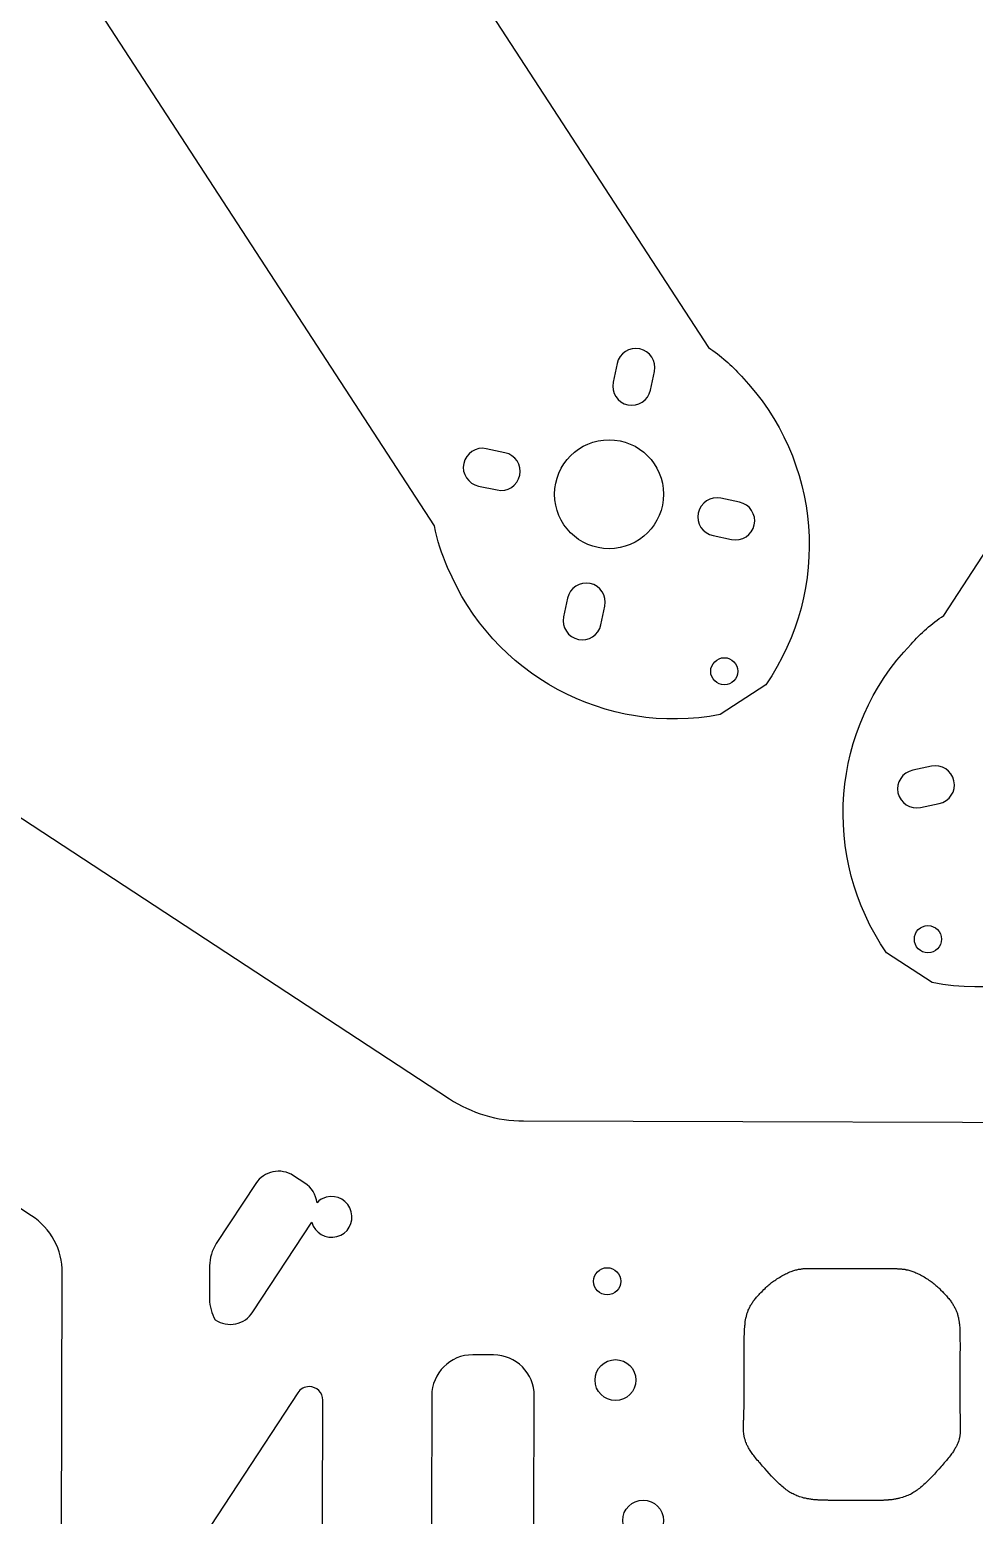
# Model space of a CAD drawing. Header units: millimetres. Extents: x 49 to 509, y -394 to 101.
# Drawn here: x 220.3 to 289.6, y -254.5 to -145.4 of the extents above; entities that cross this region are included whole.
import ezdxf

# ---------------------------------------------------------------- set-up
doc = ezdxf.new("R2010")
doc.units = ezdxf.units.MM
doc.header["$MEASUREMENT"] = 0
doc.layers.add('Layer 1', color=7, linetype='Continuous', lineweight=0)

msp = doc.modelspace()

# ---------------------------------------------------------------- linework, layer by layer
at = {"layer": 'Layer 1', "color": 18, "lineweight": 25, "true_color": 0x000000}
for points in [[(280.6, -253.37), (280.51, -253.37), (280.41, -253.37), (280.31, -253.37), (280.22, -253.37), (280.14, -253.37), (280.05, -253.37), (279.97, -253.37), (279.89, -253.37), (279.81, -253.37), (279.73, -253.37), (279.66, -253.37), (279.59, -253.37), (279.52, -253.37), (279.46, -253.37), (279.39, -253.37), (279.33, -253.37), (279.27, -253.37), (279.21, -253.37), (279.15, -253.37), (279.1, -253.37), (279.05, -253.37), (279, -253.37), (278.95, -253.37), (278.9, -253.37), (278.85, -253.36), (278.81, -253.36), (278.76, -253.36), (278.72, -253.36), (278.68, -253.36), (278.64, -253.36), (278.56, -253.36), (278.49, -253.36), (278.42, -253.36), (278.36, -253.35), (278.29, -253.35), (278.24, -253.35), (278.18, -253.35), (278.13, -253.35), (278.08, -253.34), (278.03, -253.34), (277.98, -253.34), (277.94, -253.33), (277.9, -253.33), (277.86, -253.33), (277.82, -253.32), (277.74, -253.31), (277.66, -253.3), (277.59, -253.29), (277.53, -253.28), (277.46, -253.27), (277.4, -253.26), (277.34, -253.25), (277.28, -253.24), (277.22, -253.22), (277.16, -253.21), (277.1, -253.2), (277, -253.17), (276.89, -253.13), (276.78, -253.1), (276.68, -253.07), (276.58, -253.03), (276.49, -252.99), (276.39, -252.95), (276.3, -252.9), (276.21, -252.86), (276.13, -252.81), (276.04, -252.76), (275.96, -252.71), (275.88, -252.65), (275.8, -252.59), (275.72, -252.53), (275.64, -252.47), (275.56, -252.4), (275.48, -252.33), (275.4, -252.25), (275.31, -252.18), (275.23, -252.1), (275.14, -252.02), (275.06, -251.93), (274.97, -251.85), (274.89, -251.76), (274.72, -251.59), (274.55, -251.4), (274.39, -251.22), (274.22, -251.04), (274.06, -250.85), (273.98, -250.76), (273.9, -250.67), (273.82, -250.58), (273.75, -250.49), (273.67, -250.41), (273.6, -250.32), (273.53, -250.24), (273.47, -250.15), (273.41, -250.07), (273.35, -250), (273.29, -249.92), (273.24, -249.85), (273.19, -249.78), (273.15, -249.71), (273.11, -249.64), (273.07, -249.58), (273.03, -249.52), (273, -249.46), (272.97, -249.4), (272.94, -249.35), (272.91, -249.29), (272.89, -249.24), (272.87, -249.18), (272.84, -249.13), (272.8, -249.02), (272.77, -248.91), (272.75, -248.86), (272.74, -248.8), (272.73, -248.75), (272.71, -248.7), (272.7, -248.65), (272.7, -248.6), (272.69, -248.56), (272.68, -248.51), (272.68, -248.47), (272.68, -248.43), (272.67, -248.35), (272.67, -248.26), (272.67, -248.22), (272.67, -248.17), (272.67, -248.12), (272.67, -248.1), (272.67, -248.07), (272.66, -248.04), (272.66, -248.01), (272.66, -247.98), (272.66, -247.94), (272.67, -247.91), (272.67, -247.87), (272.67, -247.83), (272.67, -247.79), (272.67, -247.74), (272.67, -247.7), (272.67, -247.65), (272.67, -247.6), (272.67, -247.55), (272.67, -247.5), (272.68, -247.44), (272.68, -247.39), (272.68, -247.33), (272.68, -247.27), (272.68, -247.15), (272.69, -247.02), (272.69, -246.9), (272.69, -246.77), (272.7, -246.64), (272.7, -246.38), (272.7, -246.12), (272.71, -245.59), (272.71, -245.33), (272.71, -245.08), (272.71, -244.95), (272.71, -244.83), (272.71, -244.7), (272.71, -244.58), (272.71, -244.46), (272.71, -244.34), (272.71, -244.11), (272.71, -243.88), (272.71, -243.64), (272.71, -243.52), (272.71, -243.4), (272.71, -243.28), (272.71, -243.15), (272.71, -243.08), (272.71, -243.02), (272.71, -242.95), (272.71, -242.88), (272.71, -242.81), (272.71, -242.74), (272.71, -242.66), (272.71, -242.59), (272.71, -242.43), (272.72, -242.28), (272.72, -242.12), (272.72, -241.96), (272.72, -241.8), (272.72, -241.64), (272.72, -241.56), (272.72, -241.49), (272.72, -241.41), (272.72, -241.34), (272.72, -241.28), (272.73, -241.21), (272.73, -241.15), (272.73, -241.09), (272.73, -241.03), (272.73, -240.97), (272.73, -240.92), (272.74, -240.87), (272.74, -240.82), (272.74, -240.77), (272.74, -240.73), (272.75, -240.68), (272.75, -240.64), (272.75, -240.6), (272.76, -240.53), (272.77, -240.46), (272.77, -240.39), (272.78, -240.32), (272.79, -240.25), (272.81, -240.12), (272.84, -239.99), (272.85, -239.93), (272.87, -239.87), (272.88, -239.81), (272.9, -239.75), (272.91, -239.69), (272.93, -239.63), (272.95, -239.57), (272.97, -239.51), (272.99, -239.46), (273.01, -239.4), (273.04, -239.34), (273.07, -239.29), (273.09, -239.23), (273.12, -239.17), (273.16, -239.11), (273.19, -239.05), (273.23, -239), (273.26, -238.94), (273.3, -238.88), (273.34, -238.82), (273.38, -238.76), (273.42, -238.7), (273.47, -238.64), (273.52, -238.58), (273.57, -238.52), (273.62, -238.46), (273.68, -238.39), (273.74, -238.32), (273.8, -238.25), (273.87, -238.18), (273.94, -238.11), (274.02, -238.03), (274.16, -237.89), (274.24, -237.82), (274.31, -237.75), (274.38, -237.68), (274.45, -237.62), (274.52, -237.56), (274.58, -237.5), (274.65, -237.44), (274.72, -237.39), (274.79, -237.33), (274.87, -237.28), (274.95, -237.22), (275.03, -237.17), (275.11, -237.11), (275.2, -237.05), (275.29, -237), (275.39, -236.94), (275.48, -236.89), (275.57, -236.84), (275.66, -236.79), (275.75, -236.75), (275.83, -236.71), (275.92, -236.67), (276, -236.63), (276.07, -236.6), (276.15, -236.57), (276.22, -236.55), (276.29, -236.52), (276.36, -236.5), (276.43, -236.48), (276.5, -236.46), (276.58, -236.44), (276.65, -236.42), (276.69, -236.41), (276.73, -236.41), (276.77, -236.4), (276.82, -236.39), (276.86, -236.39), (276.91, -236.38), (276.95, -236.37), (277, -236.37), (277.05, -236.36), (277.11, -236.36), (277.16, -236.36), (277.22, -236.35), (277.27, -236.35), (277.33, -236.35), (277.39, -236.34), (277.45, -236.34), (277.58, -236.34), (277.7, -236.34), (277.96, -236.34), (278.22, -236.34), (278.36, -236.34), (278.49, -236.34), (278.56, -236.34), (278.63, -236.34), (278.71, -236.34), (278.78, -236.34), (278.86, -236.34), (278.94, -236.34), (279.03, -236.34), (279.12, -236.34), (279.21, -236.34), (279.26, -236.34), (279.31, -236.34), (279.36, -236.34), (279.41, -236.34), (279.47, -236.34), (279.52, -236.34), (279.58, -236.34), (279.64, -236.34), (279.7, -236.34), (279.76, -236.34), (279.82, -236.34), (279.89, -236.34), (279.95, -236.34), (280.02, -236.34), (280.09, -236.34), (280.17, -236.34), (280.24, -236.34), (280.32, -236.34), (280.4, -236.34), (280.48, -236.34), (280.57, -236.34), (280.65, -236.34)], [(280.65, -236.34), (280.74, -236.34), (280.82, -236.34), (280.9, -236.34), (280.98, -236.34), (281.06, -236.34), (281.14, -236.34), (281.21, -236.34), (281.28, -236.34), (281.35, -236.34), (281.42, -236.34), (281.48, -236.34), (281.55, -236.34), (281.61, -236.34), (281.67, -236.35), (281.73, -236.35), (281.78, -236.35), (281.84, -236.35), (281.89, -236.35), (281.94, -236.35), (281.99, -236.35), (282.04, -236.35), (282.09, -236.35), (282.19, -236.35), (282.27, -236.35), (282.36, -236.35), (282.44, -236.35), (282.52, -236.35), (282.6, -236.35), (282.67, -236.35), (282.74, -236.35), (282.81, -236.35), (282.95, -236.35), (283.08, -236.35), (283.34, -236.35), (283.6, -236.35), (283.73, -236.36), (283.85, -236.36), (283.91, -236.36), (283.97, -236.37), (284.03, -236.37), (284.09, -236.37), (284.14, -236.38), (284.2, -236.38), (284.25, -236.38), (284.3, -236.39), (284.35, -236.39), (284.4, -236.4), (284.44, -236.41), (284.49, -236.41), (284.53, -236.42), (284.57, -236.43), (284.61, -236.44), (284.65, -236.44), (284.73, -236.46), (284.8, -236.48), (284.87, -236.5), (284.94, -236.52), (285.01, -236.55), (285.08, -236.57), (285.16, -236.6), (285.23, -236.63), (285.31, -236.66), (285.38, -236.69), (285.47, -236.73), (285.55, -236.77), (285.64, -236.82), (285.73, -236.87), (285.82, -236.92), (285.91, -236.97), (286.01, -237.03), (286.1, -237.08), (286.19, -237.14), (286.27, -237.2), (286.35, -237.25), (286.43, -237.31), (286.51, -237.36), (286.58, -237.42), (286.65, -237.48), (286.71, -237.53), (286.78, -237.59), (286.85, -237.65), (286.92, -237.72), (286.99, -237.78), (287.06, -237.85), (287.13, -237.92), (287.28, -238.07), (287.35, -238.14), (287.42, -238.22), (287.49, -238.29), (287.55, -238.36), (287.61, -238.43), (287.67, -238.5), (287.73, -238.56), (287.78, -238.62), (287.82, -238.68), (287.87, -238.74), (287.91, -238.8), (287.95, -238.86), (287.99, -238.92), (288.03, -238.98), (288.06, -239.04), (288.1, -239.09), (288.13, -239.15), (288.16, -239.21), (288.19, -239.27), (288.22, -239.33), (288.25, -239.39), (288.27, -239.44), (288.3, -239.5), (288.32, -239.56), (288.34, -239.61), (288.36, -239.67), (288.37, -239.73), (288.39, -239.79), (288.4, -239.85), (288.42, -239.91), (288.43, -239.97), (288.44, -240.04), (288.47, -240.17), (288.49, -240.3), (288.5, -240.36), (288.51, -240.43), (288.51, -240.5), (288.52, -240.57), (288.53, -240.65), (288.53, -240.69), (288.53, -240.73), (288.54, -240.77), (288.54, -240.81), (288.54, -240.86), (288.54, -240.91), (288.54, -240.96), (288.55, -241.01), (288.55, -241.07), (288.55, -241.13), (288.55, -241.19), (288.55, -241.25), (288.55, -241.32), (288.55, -241.39), (288.55, -241.46), (288.55, -241.53), (288.55, -241.61), (288.55, -241.68), (288.56, -241.84), (288.56, -242), (288.56, -242.16), (288.56, -242.32), (288.55, -242.48), (288.55, -242.63), (288.55, -242.71), (288.55, -242.78), (288.55, -242.85), (288.55, -242.92), (288.55, -242.99), (288.55, -243.06), (288.55, -243.13), (288.55, -243.19), (288.55, -243.32), (288.55, -243.45), (288.55, -243.57), (288.55, -243.69), (288.55, -243.92), (288.55, -244.15), (288.55, -244.39), (288.55, -244.51), (288.55, -244.62), (288.55, -244.75), (288.55, -244.87), (288.55, -244.99), (288.55, -245.12), (288.55, -245.38), (288.55, -245.64), (288.55, -246.16), (288.55, -246.42), (288.55, -246.68), (288.55, -246.81), (288.55, -246.94), (288.56, -247.07), (288.56, -247.19), (288.56, -247.31), (288.56, -247.37), (288.56, -247.43), (288.57, -247.49), (288.57, -247.54), (288.57, -247.59), (288.57, -247.64), (288.57, -247.69), (288.57, -247.74), (288.57, -247.79), (288.57, -247.83), (288.57, -247.87), (288.57, -247.91), (288.57, -247.95), (288.57, -247.99), (288.57, -248.02), (288.57, -248.05), (288.57, -248.08), (288.57, -248.11), (288.57, -248.14), (288.57, -248.17), (288.57, -248.22), (288.57, -248.26), (288.57, -248.31), (288.56, -248.39), (288.56, -248.47), (288.56, -248.51), (288.55, -248.56), (288.55, -248.6), (288.54, -248.65), (288.53, -248.69), (288.52, -248.74), (288.51, -248.79), (288.5, -248.85), (288.48, -248.9), (288.46, -248.95), (288.43, -249.06), (288.39, -249.17), (288.37, -249.23), (288.34, -249.28), (288.32, -249.34), (288.29, -249.39), (288.26, -249.45), (288.23, -249.5), (288.2, -249.56), (288.16, -249.62), (288.12, -249.68), (288.08, -249.75), (288.04, -249.82), (287.99, -249.89), (287.94, -249.96), (287.88, -250.04), (287.82, -250.11), (287.76, -250.19), (287.69, -250.28), (287.62, -250.36), (287.55, -250.45), (287.48, -250.53), (287.4, -250.62), (287.32, -250.71), (287.24, -250.8), (287.16, -250.89), (287, -251.07), (286.83, -251.26), (286.67, -251.44), (286.5, -251.62), (286.33, -251.79), (286.24, -251.88), (286.16, -251.96), (286.07, -252.05), (285.99, -252.13), (285.9, -252.21), (285.82, -252.28), (285.74, -252.36), (285.65, -252.43), (285.57, -252.49), (285.49, -252.56), (285.41, -252.62), (285.33, -252.68), (285.25, -252.73), (285.17, -252.78), (285.09, -252.83), (285, -252.88), (284.91, -252.93), (284.82, -252.97), (284.73, -253.01), (284.63, -253.05), (284.53, -253.09), (284.43, -253.12), (284.32, -253.16), (284.22, -253.19), (284.11, -253.22), (284.05, -253.23), (283.99, -253.24), (283.93, -253.26), (283.87, -253.27), (283.81, -253.28), (283.75, -253.29), (283.68, -253.3), (283.62, -253.31), (283.55, -253.32), (283.47, -253.33), (283.39, -253.34), (283.35, -253.34), (283.31, -253.34), (283.27, -253.35), (283.22, -253.35), (283.18, -253.35), (283.13, -253.36), (283.08, -253.36), (283.03, -253.36), (282.97, -253.36), (282.91, -253.37), (282.85, -253.37), (282.79, -253.37), (282.72, -253.37), (282.65, -253.37), (282.57, -253.37), (282.53, -253.37), (282.49, -253.37), (282.45, -253.37), (282.4, -253.37), (282.36, -253.37), (282.31, -253.37), (282.26, -253.38), (282.21, -253.38), (282.16, -253.38), (282.11, -253.38), (282.05, -253.38), (282, -253.38), (281.94, -253.38), (281.88, -253.38), (281.82, -253.38), (281.75, -253.38), (281.69, -253.38), (281.62, -253.38), (281.55, -253.38), (281.47, -253.38), (281.4, -253.38), (281.32, -253.38), (281.24, -253.38), (281.16, -253.38), (281.07, -253.37), (280.99, -253.37), (280.89, -253.37), (280.8, -253.37), (280.7, -253.37), (280.6, -253.37)]]:
    msp.add_lwpolyline(points, dxfattribs=at)
at = {"layer": 'Layer 1', "color": 240, "lineweight": 25, "true_color": 0xed1c24}
for centre, radius in [((262.79, -179.51), 4), ((271.25, -192.51), 1), ((286.2, -212.18), 1)]:
    msp.add_circle(centre, radius, dxfattribs=at)
at = {"layer": 'Layer 1', "color": 18, "lineweight": 25, "true_color": 0x000000}
for centre, radius in [((262.65, -237.29), 1), ((263.26, -244.54), 1.5), ((265.29, -254.85), 1.5)]:
    msp.add_circle(centre, radius, dxfattribs=at)
at = {"layer": 'Layer 1', "color": 240, "lineweight": 25, "true_color": 0xed1c24}
for points, knots in [([(217.51, -88.01), (217.51, -88.01), (248.58, -67.77), (248.58, -67.77), (248.58, -67.77), (248.58, -28.78), (248.58, -28.78), (248.58, -28.44), (248.4, -28.13), (248.12, -27.94), (248.12, -27.94), (218.35, -8.55), (218.35, -8.55), (217.88, -8.25), (217.75, -7.63), (218.05, -7.16), (218.05, -7.16), (270.09, 72.72), (270.09, 72.72), (270.98, 73.32), (271.78, 74.03), (272.5, 74.83), (278.4, 81), (279.15, 90.47), (274.29, 97.5), (274.29, 97.5), (270.94, 99.68), (270.94, 99.68), (262.55, 101.28), (254.2, 96.76), (250.94, 88.87), (250.49, 87.9), (250.17, 86.87), (249.98, 85.82), (249.98, 85.82), (202.07, 12.27), (202.07, 12.27), (201.14, 10.85), (199.57, 9.99), (197.88, 9.99), (197.88, 9.99), (130.01, 9.99), (130.01, 9.99), (128.32, 9.99), (126.75, 10.85), (125.83, 12.27), (125.83, 12.27), (77.91, 85.82), (77.91, 85.82), (77.72, 86.87), (77.4, 87.9), (76.96, 88.87), (73.7, 96.76), (65.34, 101.28), (56.95, 99.68), (56.95, 99.68), (53.6, 97.5), (53.6, 97.5), (48.74, 90.47), (49.5, 81), (55.4, 74.83), (56.11, 74.03), (56.92, 73.32), (57.8, 72.72), (57.8, 72.72), (117.15, -18.39), (117.15, -18.39), (118.21, -20.01), (118.77, -21.91), (118.77, -23.84), (118.77, -23.84), (118.77, -72.17), (118.77, -72.17), (118.77, -74.11), (118.21, -76), (117.15, -77.63), (117.15, -77.63), (57.8, -168.74), (57.8, -168.74), (56.92, -169.34), (56.11, -170.04), (55.4, -170.84), (49.5, -177.01), (48.74, -186.48), (53.6, -193.51), (53.6, -193.51), (56.95, -195.69), (56.95, -195.69), (65.34, -197.29), (73.7, -192.78), (76.96, -184.88), (77.4, -183.91), (77.72, -182.89), (77.91, -181.84), (77.91, -181.84), (125.83, -108.28), (125.83, -108.28), (126.75, -106.86), (128.32, -106.01), (130.01, -106.01), (130.01, -106.01), (197.88, -106.01), (197.88, -106.01), (199.57, -106.01), (201.14, -106.86), (202.07, -108.28), (202.07, -108.28), (249.98, -181.84), (249.98, -181.84), (250.17, -182.89), (250.49, -183.91), (250.94, -184.88), (254.2, -192.78), (262.55, -197.29), (270.94, -195.69), (270.94, -195.69), (274.29, -193.51), (274.29, -193.51), (279.15, -186.48), (278.4, -177.01), (272.5, -170.84), (271.78, -170.04), (270.98, -169.34), (270.09, -168.74), (270.09, -168.74), (217.51, -88.01), (217.51, -88.01)], [0, 0, 0, 0, 1, 1, 1, 2, 2, 2, 3, 3, 3, 4, 4, 4, 5, 5, 5, 6, 6, 6, 7, 7, 7, 8, 8, 8, 9, 9, 9, 10, 10, 10, 11, 11, 11, 12, 12, 12, 13, 13, 13, 14, 14, 14, 15, 15, 15, 16, 16, 16, 17, 17, 17, 18, 18, 18, 19, 19, 19, 20, 20, 20, 21, 21, 21, 22, 22, 22, 23, 23, 23, 24, 24, 24, 25, 25, 25, 26, 26, 26, 27, 27, 27, 28, 28, 28, 29, 29, 29, 30, 30, 30, 31, 31, 31, 32, 32, 32, 33, 33, 33, 34, 34, 34, 35, 35, 35, 36, 36, 36, 37, 37, 37, 38, 38, 38, 39, 39, 39, 40, 40, 40, 41, 41, 41, 42, 42, 42, 42]), ([(447.07, -107.68), (447.07, -107.68), (478.14, -87.44), (478.14, -87.44), (478.14, -87.44), (478.14, -48.45), (478.14, -48.45), (478.14, -48.11), (477.97, -47.8), (477.68, -47.62), (477.68, -47.62), (447.91, -28.22), (447.91, -28.22), (447.45, -27.92), (447.31, -27.3), (447.62, -26.84), (447.62, -26.84), (499.66, 53.05), (499.66, 53.05), (500.54, 53.65), (501.35, 54.36), (502.06, 55.16), (507.96, 61.33), (508.71, 70.8), (503.86, 77.83), (503.86, 77.83), (500.51, 80.01), (500.51, 80.01), (492.12, 81.61), (483.76, 77.09), (480.5, 69.2), (480.06, 68.23), (479.74, 67.2), (479.55, 66.15), (479.55, 66.15), (431.63, -7.41), (431.63, -7.41), (430.71, -8.82), (429.13, -9.68), (427.44, -9.68), (427.44, -9.68), (359.58, -9.68), (359.58, -9.68), (357.89, -9.68), (356.31, -8.82), (355.39, -7.41), (355.39, -7.41), (307.47, 66.15), (307.47, 66.15), (307.28, 67.2), (306.96, 68.23), (306.52, 69.2), (303.26, 77.09), (294.9, 81.61), (286.51, 80.01), (286.51, 80.01), (283.16, 77.83), (283.16, 77.83), (278.31, 70.8), (279.06, 61.33), (284.96, 55.16), (285.67, 54.36), (286.48, 53.65), (287.36, 53.05), (287.36, 53.05), (346.71, -38.06), (346.71, -38.06), (347.77, -39.68), (348.33, -41.58), (348.33, -43.52), (348.33, -43.52), (348.33, -91.84), (348.33, -91.84), (348.33, -93.78), (347.77, -95.67), (346.71, -97.3), (346.71, -97.3), (287.36, -188.41), (287.36, -188.41), (286.48, -189.01), (285.67, -189.71), (284.96, -190.51), (279.06, -196.68), (278.31, -206.15), (283.16, -213.18), (283.16, -213.18), (286.51, -215.36), (286.51, -215.36), (294.9, -216.96), (303.26, -212.45), (306.52, -204.55), (306.96, -203.58), (307.28, -202.56), (307.47, -201.51), (307.47, -201.51), (355.39, -127.95), (355.39, -127.95), (356.31, -126.53), (357.89, -125.68), (359.58, -125.68), (359.58, -125.68), (427.44, -125.68), (427.44, -125.68), (429.13, -125.68), (430.71, -126.53), (431.63, -127.95), (431.63, -127.95), (479.55, -201.51), (479.55, -201.51), (479.74, -202.56), (480.06, -203.58), (480.5, -204.55), (483.76, -212.45), (492.12, -216.96), (500.51, -215.36), (500.51, -215.36), (503.86, -213.18), (503.86, -213.18), (508.71, -206.15), (507.96, -196.68), (502.06, -190.51), (501.35, -189.71), (500.54, -189.01), (499.66, -188.41), (499.66, -188.41), (447.07, -107.68), (447.07, -107.68)], [0, 0, 0, 0, 1, 1, 1, 2, 2, 2, 3, 3, 3, 4, 4, 4, 5, 5, 5, 6, 6, 6, 7, 7, 7, 8, 8, 8, 9, 9, 9, 10, 10, 10, 11, 11, 11, 12, 12, 12, 13, 13, 13, 14, 14, 14, 15, 15, 15, 16, 16, 16, 17, 17, 17, 18, 18, 18, 19, 19, 19, 20, 20, 20, 21, 21, 21, 22, 22, 22, 23, 23, 23, 24, 24, 24, 25, 25, 25, 26, 26, 26, 27, 27, 27, 28, 28, 28, 29, 29, 29, 30, 30, 30, 31, 31, 31, 32, 32, 32, 33, 33, 33, 34, 34, 34, 35, 35, 35, 36, 36, 36, 37, 37, 37, 38, 38, 38, 39, 39, 39, 40, 40, 40, 41, 41, 41, 42, 42, 42, 42]), ([(265.83, -171.87), (265.67, -172.63), (264.93, -173.11), (264.17, -172.95), (263.41, -172.79), (262.93, -172.05), (263.09, -171.29), (263.09, -171.29), (263.38, -169.92), (263.38, -169.92), (263.54, -169.17), (264.28, -168.68), (265.04, -168.84), (265.79, -169), (266.28, -169.74), (266.12, -170.5), (266.12, -170.5), (265.83, -171.87), (265.83, -171.87)], [0, 0, 0, 0, 1, 1, 1, 2, 2, 2, 3, 3, 3, 4, 4, 4, 5, 5, 5, 6, 6, 6, 6]), ([(253.78, -176.17), (253.78, -176.17), (255.15, -176.46), (255.15, -176.46), (255.91, -176.62), (256.39, -177.37), (256.23, -178.12), (256.07, -178.88), (255.33, -179.36), (254.57, -179.2), (254.57, -179.2), (253.2, -178.91), (253.2, -178.91), (252.45, -178.75), (251.96, -178.01), (252.12, -177.25), (252.28, -176.5), (253.02, -176.01), (253.78, -176.17)], [0, 0, 0, 0, 1, 1, 1, 2, 2, 2, 3, 3, 3, 4, 4, 4, 5, 5, 5, 6, 6, 6, 6]), ([(270.42, -182.55), (269.67, -182.39), (269.18, -181.65), (269.34, -180.89), (269.5, -180.13), (270.24, -179.65), (271, -179.81), (271, -179.81), (272.37, -180.1), (272.37, -180.1), (272.37, -180.1), (272.37, -180.1), (272.37, -180.1), (273.13, -180.26), (273.61, -181), (273.45, -181.76), (273.29, -182.51), (272.55, -183), (271.79, -182.84), (271.79, -182.84), (270.42, -182.55), (270.42, -182.55)], [0, 0, 0, 0, 1, 1, 1, 2, 2, 2, 3, 3, 3, 4, 4, 4, 5, 5, 5, 6, 6, 6, 7, 7, 7, 7]), ([(262.48, -187.72), (262.48, -187.72), (262.19, -189.09), (262.19, -189.09), (262.03, -189.85), (261.29, -190.33), (260.54, -190.17), (259.78, -190.01), (259.3, -189.27), (259.45, -188.51), (259.45, -188.51), (259.74, -187.14), (259.74, -187.14), (259.9, -186.39), (260.65, -185.9), (261.4, -186.06), (262.16, -186.22), (262.64, -186.96), (262.48, -187.72)], [0, 0, 0, 0, 1, 1, 1, 2, 2, 2, 3, 3, 3, 4, 4, 4, 5, 5, 5, 6, 6, 6, 6]), ([(286.45, -199.48), (287.21, -199.32), (287.95, -199.8), (288.11, -200.56), (288.27, -201.32), (287.79, -202.06), (287.03, -202.22), (287.03, -202.22), (285.66, -202.51), (285.66, -202.51), (285.66, -202.51), (285.66, -202.51), (285.66, -202.51), (284.91, -202.67), (284.16, -202.19), (284, -201.43), (283.84, -200.67), (284.33, -199.93), (285.08, -199.77), (285.08, -199.77), (286.45, -199.48), (286.45, -199.48)], [0, 0, 0, 0, 1, 1, 1, 2, 2, 2, 3, 3, 3, 4, 4, 4, 5, 5, 5, 6, 6, 6, 7, 7, 7, 7])]:
    msp.add_open_spline(points, degree=3, knots=knots, dxfattribs=at)
at = {"layer": 'Layer 1', "color": 18, "lineweight": 25, "true_color": 0x000000}
for points, knots in [([(362.8, -323.52), (362.8, -323.52), (340.72, -309.05), (340.72, -309.05), (339.31, -308.13), (338.46, -306.55), (338.46, -304.86), (338.46, -304.86), (338.65, -236.99), (338.65, -236.99), (338.65, -235.3), (339.51, -233.73), (340.93, -232.81), (340.93, -232.81), (363.09, -218.46), (363.09, -218.46), (363.09, -218.46), (405.92, -192.99), (405.92, -192.99), (409.46, -190.88), (413.94, -191.16), (417.19, -193.7), (420.67, -196.42), (425.7, -195.8), (428.42, -192.32), (430.52, -189.64), (430.68, -185.91), (428.83, -183.05), (428.83, -183.05), (427.38, -180.82), (427.38, -180.82), (426.69, -179.74), (426.2, -178.54), (425.96, -177.28), (428.47, -173.4), (429.39, -168.71), (428.54, -164.18), (428.54, -164.18), (426.36, -160.82), (426.36, -160.82), (422.57, -158.19), (417.92, -157.11), (413.35, -157.81), (412.3, -157.07), (411.4, -156.14), (410.71, -155.06), (410.71, -155.06), (409.26, -152.83), (409.26, -152.83), (406.86, -149.12), (401.91, -148.06), (398.2, -150.46), (395.34, -152.32), (393.96, -155.78), (394.78, -159.09), (395.77, -163.1), (394.19, -167.3), (390.82, -169.67), (390.82, -169.67), (350.05, -198.32), (350.05, -198.32), (350.05, -198.32), (310.31, -224.05), (310.31, -224.05), (308.68, -225.1), (306.78, -225.66), (304.84, -225.66), (304.84, -225.66), (256.52, -225.52), (256.52, -225.52), (254.58, -225.52), (252.69, -224.95), (251.07, -223.89), (251.07, -223.89), (211.47, -197.93), (211.47, -197.93), (211.47, -197.93), (170.86, -169.06), (170.86, -169.06), (167.5, -166.67), (165.95, -162.46), (166.95, -158.46), (168.03, -154.18), (165.44, -149.83), (161.15, -148.75), (157.85, -147.91), (154.38, -149.27), (152.51, -152.12), (152.51, -152.12), (151.05, -154.34), (151.05, -154.34), (150.35, -155.42), (149.44, -156.34), (148.39, -157.08), (143.83, -156.35), (139.17, -157.4), (135.36, -160.01), (135.36, -160.01), (133.17, -163.36), (133.17, -163.36), (132.29, -167.89), (133.19, -172.59), (135.67, -176.47), (135.42, -177.73), (134.93, -178.93), (134.23, -180.01), (134.23, -180.01), (132.77, -182.23), (132.77, -182.23), (130.35, -185.93), (131.38, -190.88), (135.08, -193.31), (137.93, -195.18), (141.66, -195.03), (144.35, -192.95), (147.62, -190.43), (152.09, -190.17), (155.63, -192.3), (155.63, -192.3), (198.31, -218.01), (198.31, -218.01), (198.31, -218.01), (220.39, -232.48), (220.39, -232.48), (221.81, -233.4), (222.66, -234.98), (222.65, -236.67), (222.65, -236.67), (222.46, -304.54), (222.46, -304.54), (222.46, -306.23), (221.6, -307.8), (220.18, -308.72), (220.18, -308.72), (198.02, -323.07), (198.02, -323.07), (198.02, -323.07), (155.19, -348.54), (155.19, -348.54), (151.65, -350.65), (147.17, -350.36), (143.92, -347.83), (140.44, -345.11), (135.42, -345.72), (132.7, -349.21), (130.6, -351.89), (130.43, -355.62), (132.28, -358.48), (132.28, -358.48), (133.73, -360.71), (133.73, -360.71), (134.43, -361.79), (134.91, -362.99), (135.15, -364.25), (132.65, -368.13), (131.72, -372.82), (132.57, -377.35), (132.57, -377.35), (134.75, -380.71), (134.75, -380.71), (138.54, -383.34), (143.2, -384.42), (147.76, -383.72), (148.81, -384.46), (149.71, -385.39), (150.41, -386.47), (150.41, -386.47), (151.85, -388.7), (151.85, -388.7), (154.25, -392.41), (159.2, -393.47), (162.91, -391.07), (165.78, -389.21), (167.15, -385.75), (166.33, -382.44), (165.35, -378.43), (166.92, -374.23), (170.29, -371.86), (170.29, -371.86), (211.06, -343.21), (211.06, -343.21), (211.06, -343.21), (240.4, -324.22), (240.4, -324.22), (240.4, -324.22), (260.56, -355.34), (260.56, -355.34), (260.56, -355.34), (299.55, -355.45), (299.55, -355.45), (299.88, -355.45), (300.2, -355.28), (300.39, -354.99), (300.39, -354.99), (319.86, -325.27), (319.86, -325.27), (320.17, -324.81), (320.79, -324.68), (321.25, -324.98), (321.25, -324.98), (349.65, -343.6), (349.65, -343.6), (349.65, -343.6), (390.26, -372.47), (390.26, -372.47), (393.62, -374.86), (395.17, -379.07), (394.16, -383.07), (393.08, -387.35), (395.68, -391.7), (399.96, -392.78), (403.27, -393.62), (406.74, -392.26), (408.61, -389.41), (408.61, -389.41), (410.06, -387.19), (410.06, -387.19), (410.77, -386.11), (411.67, -385.18), (412.73, -384.45), (417.28, -385.18), (421.95, -384.13), (425.75, -381.52), (425.75, -381.52), (427.95, -378.17), (427.95, -378.17), (428.82, -373.64), (427.92, -368.94), (425.44, -365.05), (425.69, -363.8), (426.18, -362.6), (426.88, -361.52), (426.88, -361.52), (428.34, -359.3), (428.34, -359.3), (430.76, -355.6), (429.73, -350.64), (426.03, -348.22), (423.18, -346.35), (419.46, -346.5), (416.76, -348.58), (413.5, -351.1), (409.02, -351.36), (405.49, -349.23), (405.49, -349.23), (362.8, -323.52), (362.8, -323.52)], [0, 0, 0, 0, 1, 1, 1, 2, 2, 2, 3, 3, 3, 4, 4, 4, 5, 5, 5, 6, 6, 6, 7, 7, 7, 8, 8, 8, 9, 9, 9, 10, 10, 10, 11, 11, 11, 12, 12, 12, 13, 13, 13, 14, 14, 14, 15, 15, 15, 16, 16, 16, 17, 17, 17, 18, 18, 18, 19, 19, 19, 20, 20, 20, 21, 21, 21, 22, 22, 22, 23, 23, 23, 24, 24, 24, 25, 25, 25, 26, 26, 26, 27, 27, 27, 28, 28, 28, 29, 29, 29, 30, 30, 30, 31, 31, 31, 32, 32, 32, 33, 33, 33, 34, 34, 34, 35, 35, 35, 36, 36, 36, 37, 37, 37, 38, 38, 38, 39, 39, 39, 40, 40, 40, 41, 41, 41, 42, 42, 42, 43, 43, 43, 44, 44, 44, 45, 45, 45, 46, 46, 46, 47, 47, 47, 48, 48, 48, 49, 49, 49, 50, 50, 50, 51, 51, 51, 52, 52, 52, 53, 53, 53, 54, 54, 54, 55, 55, 55, 56, 56, 56, 57, 57, 57, 58, 58, 58, 59, 59, 59, 60, 60, 60, 61, 61, 61, 62, 62, 62, 63, 63, 63, 64, 64, 64, 65, 65, 65, 66, 66, 66, 67, 67, 67, 68, 68, 68, 69, 69, 69, 70, 70, 70, 71, 71, 71, 72, 72, 72, 73, 73, 73, 74, 74, 74, 75, 75, 75, 76, 76, 76, 77, 77, 77, 78, 78, 78, 79, 79, 79, 80, 80, 80, 81, 81, 81, 82, 82, 82, 82]), ([(240.46, -230.08), (240.95, -230.41), (241.28, -230.93), (241.35, -231.52), (241.53, -231.32), (241.77, -231.19), (242.03, -231.12), (242.83, -230.9), (243.65, -231.38), (243.87, -232.18), (244.08, -232.98), (243.61, -233.8), (242.81, -234.01), (242, -234.23), (241.18, -233.75), (240.97, -232.95), (240.97, -232.95), (236.65, -239.54), (236.65, -239.54), (236.04, -240.47), (234.8, -240.73), (233.88, -240.12), (233.61, -239.66), (233.46, -239.13), (233.46, -238.59), (233.46, -238.59), (233.47, -236.16), (233.47, -236.16), (233.47, -235.58), (233.64, -235.01), (233.96, -234.52), (233.96, -234.52), (236.85, -230.11), (236.85, -230.11), (237.46, -229.19), (238.7, -228.93), (239.62, -229.54), (239.62, -229.54), (240.46, -230.08), (240.46, -230.08)], [0, 0, 0, 0, 1, 1, 1, 2, 2, 2, 3, 3, 3, 4, 4, 4, 5, 5, 5, 6, 6, 6, 7, 7, 7, 8, 8, 8, 9, 9, 9, 10, 10, 10, 11, 11, 11, 12, 12, 12, 13, 13, 13, 13]), ([(252.78, -242.69), (252.78, -242.69), (254.31, -242.69), (254.31, -242.69), (255.96, -242.7), (257.3, -244.04), (257.3, -245.7), (257.3, -245.7), (257.25, -263.7), (257.25, -263.7), (257.24, -265.36), (255.9, -266.7), (254.24, -266.69), (254.24, -266.69), (252.72, -266.69), (252.72, -266.69), (251.06, -266.68), (249.72, -265.34), (249.72, -263.68), (249.72, -263.68), (249.77, -245.68), (249.77, -245.68), (249.78, -244.02), (251.13, -242.68), (252.78, -242.69)], [0, 0, 0, 0, 1, 1, 1, 2, 2, 2, 3, 3, 3, 4, 4, 4, 5, 5, 5, 6, 6, 6, 7, 7, 7, 8, 8, 8, 8]), ([(233.57, -266.63), (231.91, -266.63), (230.57, -265.28), (230.58, -263.63), (230.58, -263.63), (230.58, -260.63), (230.58, -260.63), (230.59, -260.05), (230.76, -259.48), (231.08, -258.99), (231.08, -258.99), (239.94, -245.47), (239.94, -245.47), (240.12, -245.19), (240.44, -245.02), (240.78, -245.02), (241.33, -245.02), (241.77, -245.47), (241.77, -246.02), (241.77, -246.02), (241.72, -263.66), (241.72, -263.66), (241.72, -265.31), (240.37, -266.65), (238.72, -266.65), (238.72, -266.65), (233.57, -266.63), (233.57, -266.63)], [0, 0, 0, 0, 1, 1, 1, 2, 2, 2, 3, 3, 3, 4, 4, 4, 5, 5, 5, 6, 6, 6, 7, 7, 7, 8, 8, 8, 9, 9, 9, 9])]:
    msp.add_open_spline(points, degree=3, knots=knots, dxfattribs=at)

doc.saveas('drawing.dxf')
